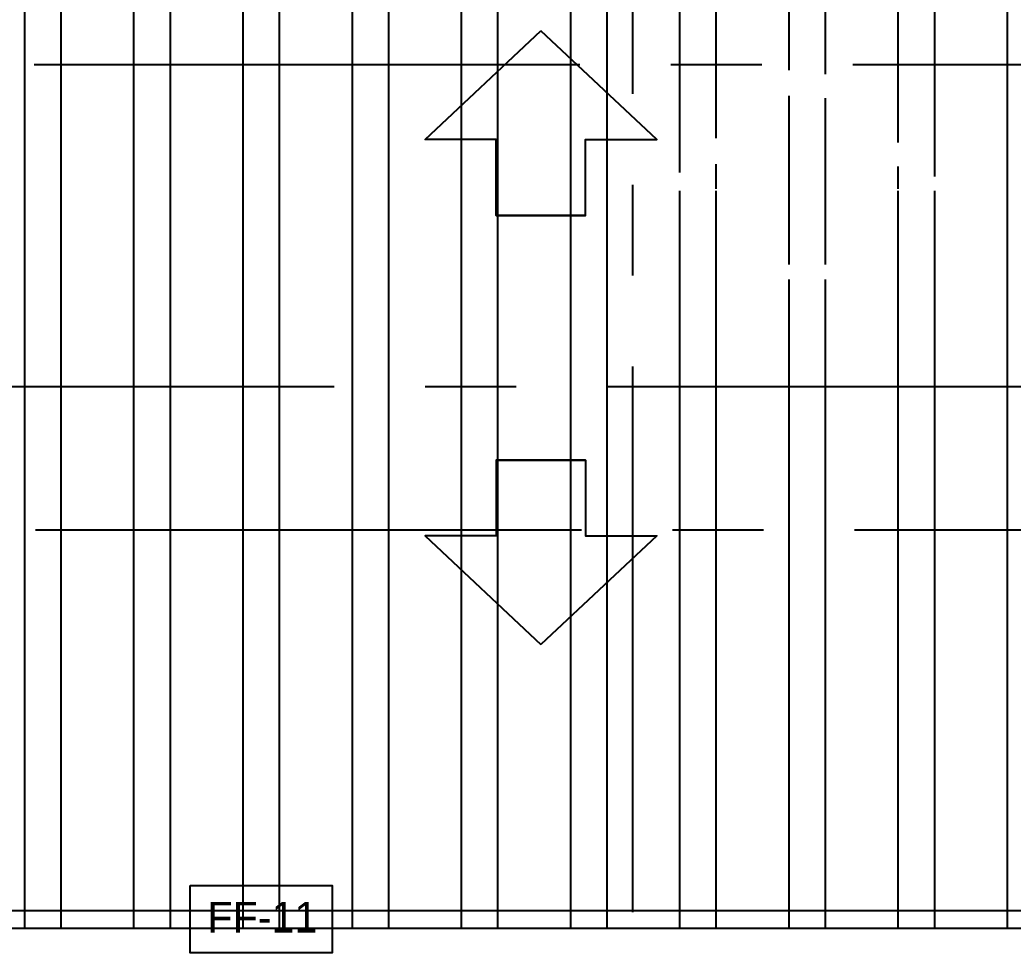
# Model space of a CAD drawing. Header units: millimetres. Extents: x 2148 to 2681, y 758 to 986.
# Drawn here: x 2603.72 to 2610.65, y 951.27 to 957.78 of the extents above; entities that cross this region are included whole.
import ezdxf

# ---------------------------------------------------------------- set-up
doc = ezdxf.new("R2010")
doc.units = ezdxf.units.MM
doc.linetypes.add('CENTER2', pattern=[28.575, 19.05, -3.175, 3.175, -3.175])
for name, color, linetype in [('ELAYOUT', 4, 'Continuous'), ('HATCH', 8, 'Continuous'), ('S_GRID LINES', 252, 'Continuous')]:
    doc.layers.add(name, color=color, linetype=linetype)
doc.styles.add('MMTX$0$ESMX$0$X-OPTA1D', font='x-opta1d')
pattern_1 = [(90, (1e-12, -76.2), (-0.762, 6e-17), []), (90, (0.254, -75.946), (-0.762, 6e-17), [])]

msp = doc.modelspace()

# ---------------------------------------------------------------- hatches: boundary and pattern name
at = {"layer": 'HATCH', "linetype": 'ByBlock', "ltscale": 0.5}
h = msp.add_hatch(dxfattribs=at)
h.set_pattern_fill('ANSI32', color=256, scale=0.08, angle=45, style=0)
h.set_pattern_definition(pattern_1)
h.paths.add_polyline_path([(2599.9668897, 960.3854538), (2599.9668897, 955.9703176), (2607.9989709, 955.9703176), (2607.9989709, 960.3854538)])
h = msp.add_hatch(dxfattribs=at)
h.set_pattern_fill('ANSI32', color=256, scale=0.08, angle=45, style=0)
h.set_pattern_definition(pattern_1)
h.paths.add_polyline_path([(2612.4989709, 960.3854538), (2607.9989709, 960.3854538), (2607.9989709, 955.9703176), (2608.8104549, 955.9703176), (2608.8104549, 956.5890203), (2608.1888909, 956.5890203), (2609.2001439, 957.5385086), (2610.2113969, 956.5890203), (2609.5898328, 956.5890203), (2609.5898328, 955.9703176), (2612.4989709, 955.9703176)])
h = msp.add_hatch(dxfattribs=at)
h.set_pattern_fill('ANSI32', color=256, scale=0.08, angle=45, style=0)
h.set_pattern_definition(pattern_1)
h.paths.add_polyline_path([(2608.8951011, 956.6040423), (2608.8951011, 956.0749122), (2609.5186034, 956.0749122), (2609.5186034, 956.6040423), (2610.0158546, 956.6040423), (2609.2068522, 957.363633), (2608.3978498, 956.6040423)])
h = msp.add_hatch(dxfattribs=at)
h.set_pattern_fill('ANSI32', color=256, scale=0.08, angle=45, style=0)
h.set_pattern_definition(pattern_1)
h.paths.add_polyline_path([(2603.5043609, 951.4389187), (2607.9989709, 951.4389187), (2607.9989709, 955.9703176), (2603.5043609, 955.9703176)])
h = msp.add_hatch(dxfattribs=at)
h.set_pattern_fill('ANSI32', color=256, scale=0.08, angle=45, style=0)
h.set_pattern_definition(pattern_1)
h.paths.add_polyline_path([(2610.5181758, 947.210918), (2610.5185707, 949.4099691), (2609.9776947, 949.4100663), (2609.9772998, 947.2110151)], flags=24)
h.paths.add_polyline_path([(2607.9989709, 951.4389187), (2616.9989709, 951.4389187), (2616.9989709, 955.9703176), (2607.9989709, 955.9703176)])

# ---------------------------------------------------------------- linework, layer by layer
at = {"ltscale": 0.5, "elevation": 0}
msp.add_lwpolyline([(2604.9081064, 951.7384545), (2605.9004811, 951.7384545), (2605.9004811, 951.2687195), (2604.9081064, 951.2687195)], close=True, dxfattribs=at)
at = {"ltscale": 0.05, "elevation": 0}
msp.add_lwpolyline([(2599.9293268, 951.564456), (2617.163657, 951.564456), (2617.163657, 951.4389187), (2599.9293268, 951.4389187)], dxfattribs=at)
at = {"layer": 'ELAYOUT', "linetype": 'ByBlock', "ltscale": 0.5, "elevation": 0}
for points in [[(2607.6683994, 956.4182907), (2607.0448971, 956.4182907), (2607.0448971, 956.9474208), (2606.5476458, 956.9474208), (2607.3566482, 957.7070114)], [(2607.0448971, 956.4182907), (2607.6683994, 956.4182907), (2607.6683994, 956.9474208), (2608.1656506, 956.9474208), (2607.3566482, 957.7070114)], [(2607.6683994, 954.7091014), (2607.0448971, 954.7091014), (2607.0448971, 954.1799713), (2606.5476458, 954.1799713), (2607.3566482, 953.4203807)], [(2607.0448971, 954.7091014), (2607.6683994, 954.7091014), (2607.6683994, 954.1799713), (2608.1656506, 954.1799713), (2607.3566482, 953.4203807)]]:
    msp.add_lwpolyline(points, dxfattribs=at)
at = {"layer": 'S_GRID LINES', "linetype": 'CENTER2', "ltscale": 0.2}
for p, q in [((2607.9989709, 922.9776771, 0), (2607.9989709, 979.8917928, 0)), ((2607.9989709, 922.9776771, 0), (2607.9989709, 960.9754912, 0)), ((2624.7739198, 957.469311, 0), (2586.7773584, 957.469311, 0)), ((2657.3496173, 955.2203176), (2595.7518229, 955.2203176)), ((2624.7844707, 954.219311, 0), (2586.7849862, 954.219311, 0))]:
    msp.add_line(p, q, dxfattribs=at)

# ---------------------------------------------------------------- texts
at = {"color": 2, "insert": (2605.4129371, 951.5162715), "char_height": 0.21537251, "width": 3.970154439, "attachment_point": 5, "style": 'MMTX$0$ESMX$0$X-OPTA1D'}
msp.add_mtext('FF-11', dxfattribs=at)

doc.saveas('drawing.dxf')
